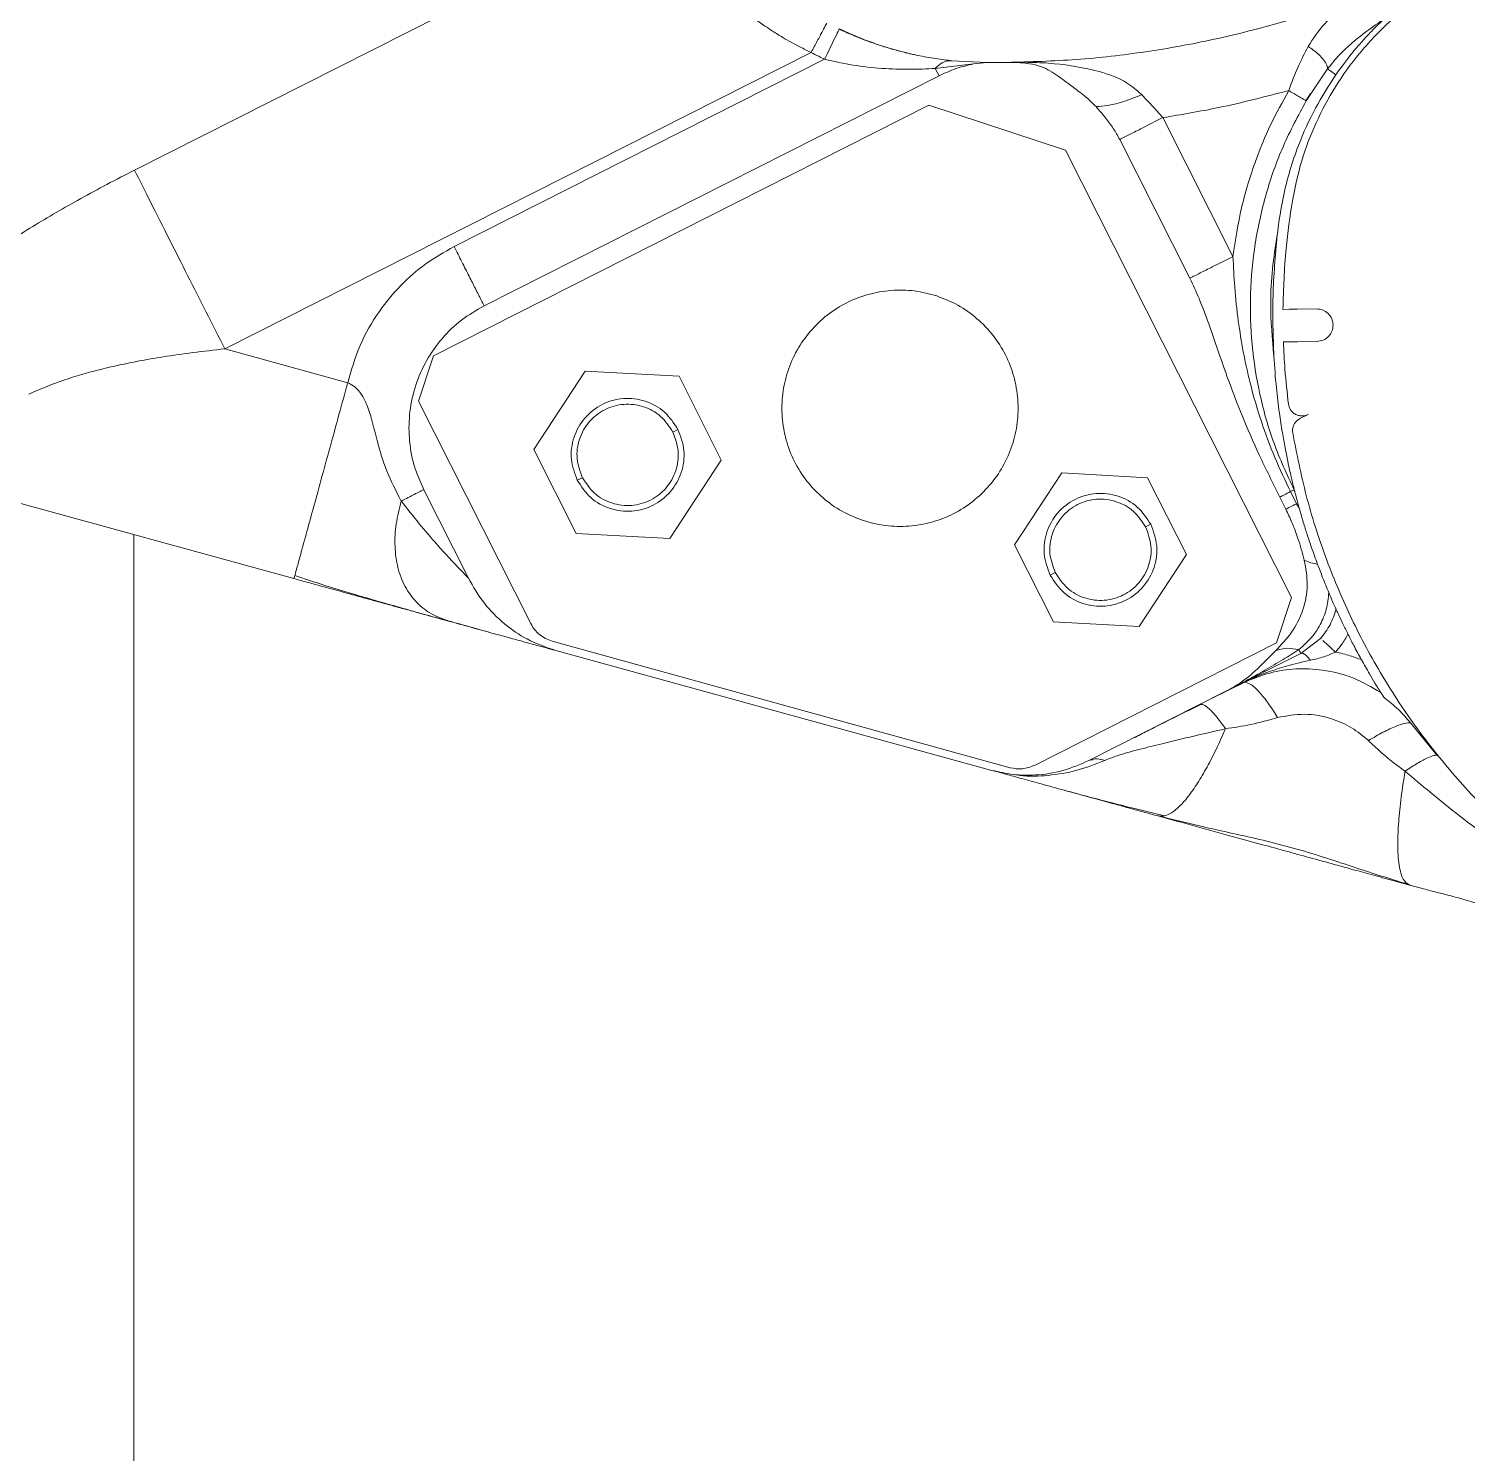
# Model space of a CAD drawing. Header units: millimetres. Extents: x 169 to 14583, y -399 to 10804.
# Drawn here: x 12378.7 to 12591.2, y 2698.1 to 2908.4 of the extents above; entities that cross this region are included whole.
import ezdxf

# ---------------------------------------------------------------- set-up
doc = ezdxf.new("R2010")
doc.units = ezdxf.units.MM
doc.header["$LTSCALE"] = 35

msp = doc.modelspace()

# ---------------------------------------------------------------- linework, layer by layer
at = {"color": 7, "linetype": 'Continuous', "lineweight": 18}
for p, q in [((12472.038, 2926.804), (12394.35, 2887.541)), ((12494.282, 2904.926), (12407.682, 2861.16)), ((12496.272, 2903.914), (12441.558, 2876.263)), ((12518.274, 2903.244), (12512.616, 2902.556)), ((12512.616, 2902.556), (12513.164, 2901.473)), ((12520.206, 2903.434), (12515.066, 2903.699)), ((12520.206, 2903.434), (12518.274, 2903.244)), ((12520.419, 2903.435), (12520.206, 2903.434)), ((12524.705, 2903.453), (12520.419, 2903.435)), ((12570.544, 2902.51), (12567.996, 2898.683)), ((12513.164, 2901.473), (12445.978, 2867.518)), ((12567.3, 2897.829), (12567.392, 2897.775)), ((12567.319, 2897.775), (12568.048, 2898.866)), ((12567.996, 2898.683), (12567.392, 2897.775)), ((12511.682, 2897.136), (12438.497, 2860.15)), ((12531.835, 2890.515), (12511.682, 2897.136)), ((12546.225, 2895.297), (12556.578, 2874.812)), ((12539.851, 2892.076), (12550.204, 2871.59)), ((12565.213, 2824.47), (12531.835, 2890.515)), ((12568.923, 2867.058), (12566.042, 2867.018)), ((12566.11, 2862.218), (12568.991, 2862.259)), ((12425.844, 2856.173), (12407.682, 2861.16)), ((12438.497, 2860.15), (12436.29, 2853.432)), ((12460.932, 2857.882), (12453.347, 2846.286)), ((12474.767, 2857.111), (12460.932, 2857.882)), ((12481.017, 2844.744), (12474.767, 2857.111)), ((12436.29, 2853.432), (12452.883, 2820.599)), ((12566.472, 2850.877), (12567.659, 2851.476)), ((12474.614, 2849.271), (12473.853, 2848.887)), ((12453.347, 2846.286), (12459.597, 2833.919)), ((12473.432, 2833.148), (12481.017, 2844.744)), ((12531.279, 2842.84), (12524.326, 2832.211)), ((12543.961, 2842.134), (12531.279, 2842.84)), ((12443.654, 2827.328), (12437.06, 2840.376)), ((12460.511, 2842.143), (12459.75, 2841.759)), ((12549.69, 2830.798), (12543.961, 2842.134)), ((12565.592, 2840.348), (12565.693, 2840.148)), ((12417.901, 2827.243), (12374.527, 2839.153)), ((12563.485, 2839.283), (12564.388, 2837.498)), ((12565.077, 2840.088), (12565.979, 2838.303)), ((12459.597, 2833.919), (12473.432, 2833.148)), ((12544.441, 2835.26), (12543.68, 2834.876)), ((12394.243, 2401.159), (12394.243, 2833.739)), ((12524.326, 2832.211), (12530.055, 2820.874)), ((12542.737, 2820.168), (12549.69, 2830.798)), ((12530.337, 2828.133), (12529.576, 2827.748)), ((12563.006, 2817.752), (12565.213, 2824.47)), ((12530.055, 2820.874), (12542.737, 2820.168)), ((12456.013, 2818.035), (12523.658, 2799.323)), ((12527.246, 2799.68), (12563.006, 2817.752)), ((12566.59, 2816.202), (12569.5, 2818.423)), ((12569.5, 2818.423), (12569.578, 2818.353)), ((12520.966, 2798.944), (12456.59, 2816.62)), ((12555.434, 2810.564), (12566.59, 2816.202)), ((12562.908, 2816.615), (12560.507, 2814.224)), ((12555.434, 2810.564), (12535.283, 2800.38)), ((12558.309, 2811.98), (12553.492, 2809.583)), ((12553.492, 2809.583), (12555.712, 2810.689)), ((12578.836, 2809.724), (12578.39, 2810.432)), ((12586.739, 2801.158), (12582.803, 2805.957)), ((12535.56, 2800.435), (12535.903, 2800.504)), ((12545.472, 2792.215), (12545.612, 2792.213)), ((12582.679, 2781.999), (12584.373, 2781.533))]:
    msp.add_line(p, q, dxfattribs=at)
at = {"color": 7, "linetype": 'Continuous', "lineweight": 18, "flags": 128}
for points in [[(12566.042, 2867.018), (12564.871, 2867.001), (12563.951, 2866.988)], [(12564.019, 2862.189), (12565.19, 2862.205), (12566.11, 2862.218)], [(12565.979, 2838.303), (12566.234, 2837.793), (12566.434, 2837.393)]]:
    msp.add_lwpolyline(points, dxfattribs=at)
at = {"color": 7, "linetype": 'Continuous', "lineweight": 18}
for points, knots in [([(12479.538, 2915.625), (12479.816, 2915.328), (12480.372, 2914.732), (12481.254, 2913.852), (12482.17, 2912.986), (12483.123, 2912.136), (12484.11, 2911.305), (12485.131, 2910.494), (12485.986, 2909.857), (12486.759, 2909.3), (12487.552, 2908.745), (12488.689, 2907.99), (12490.398, 2906.935), (12492.298, 2905.877), (12493.726, 2905.193), (12494.282, 2904.926)], [0, 0, 0, 0, 0.0704336, 0.1410008, 0.2117062, 0.2825532, 0.353545, 0.4246839, 0.4959715, 0.5270544, 0.5791872, 0.6524726, 0.7470541, 0.9014483, 1, 1, 1, 1]), ([(12565.348, 2883.026), (12565.754, 2885), (12566.565, 2888.948), (12568.752, 2894.604), (12571.607, 2899.938), (12575.204, 2904.93), (12579.508, 2909.453), (12584.442, 2913.458), (12588.132, 2915.511), (12589.977, 2916.537)], [0, 0, 0, 0, 0.1400043, 0.2800086, 0.420013, 0.5600173, 0.7066782, 0.8533391, 1, 1, 1, 1]), ([(12582.982, 2916.315), (12581.221, 2915.539), (12577.875, 2914.064), (12573.374, 2911.874), (12569.959, 2909.335), (12568.426, 2906.958), (12567.673, 2905.79)], [0, 0, 0, 0, 0.2818257, 0.5353619, 0.7717349, 1, 1, 1, 1]), ([(12496.578, 2909.221), (12496.551, 2909.172), (12496.485, 2909.047), (12495.983, 2908.109), (12495.21, 2906.662), (12494.592, 2905.505), (12494.282, 2904.926)], [0, 0, 0, 0, 0.1799599, 0.4533066, 0.7266533, 1, 1, 1, 1]), ([(12498.448, 2908.416), (12498.409, 2908.337), (12498.33, 2908.172), (12497.741, 2906.954), (12497.009, 2905.439), (12496.511, 2904.409), (12496.272, 2903.914)], [0, 0, 0, 0, 0.2702613, 0.5624293, 0.7897364, 1, 1, 1, 1]), ([(12509.477, 2904.6), (12509.064, 2904.693), (12508.091, 2904.913), (12506.333, 2905.381), (12504.089, 2906.069), (12501.366, 2907.038), (12499.445, 2907.888), (12498.413, 2908.345)], [0, 0, 0, 0, 0.1179476, 0.2777915, 0.4788215, 0.720002, 1, 1, 1, 1]), ([(12515.066, 2903.699), (12514.693, 2903.74), (12513.93, 2903.824), (12512.687, 2903.997), (12511.359, 2904.216), (12510.004, 2904.479), (12508.509, 2904.813), (12506.593, 2905.304), (12504.33, 2905.996), (12501.999, 2906.849), (12500.076, 2907.649), (12498.946, 2908.181), (12498.448, 2908.416)], [0, 0, 0, 0, 0.08060905, 0.1650552, 0.24828856, 0.3357886, 0.41623983, 0.51841581, 0.67366675, 0.80554899, 0.91431607, 1, 1, 1, 1]), ([(12578.935, 2909.906), (12577.189, 2908.679), (12575.37, 2907.401), (12573.185, 2905.452), (12572.021, 2904.321), (12571.045, 2903.125), (12570.544, 2902.51)], [0, 0, 0, 0, 0.5634921, 0.5867454, 0.7875853, 1, 1, 1, 1]), ([(12571.765, 2901.628), (12572.86, 2903.123), (12573.957, 2904.62), (12575.183, 2906.033), (12575.227, 2906.084), (12575.384, 2906.264), (12575.974, 2906.932), (12577.157, 2908.207), (12578.288, 2909.288), (12578.935, 2909.906)], [0, 0, 0, 0, 0.5061873, 0.5068743, 0.5116877, 0.5245267, 0.5722086, 0.7553673, 1, 1, 1, 1]), ([(12494.282, 2904.926), (12494.651, 2904.732), (12495.309, 2904.385), (12495.978, 2904.058), (12496.272, 2903.914)], [0, 0, 0, 0, 0.559998, 1, 1, 1, 1]), ([(12567.673, 2905.79), (12567.163, 2904.806), (12566.111, 2902.778), (12565.249, 2900.478), (12564.805, 2899.293)], [0, 0, 0, 0, 0.4847223, 1, 1, 1, 1]), ([(12567.673, 2905.79), (12567.93, 2905.628), (12568.469, 2905.289), (12569.286, 2904.591), (12570.015, 2903.797), (12570.507, 2903.025), (12570.532, 2902.675), (12570.544, 2902.51)], [0, 0, 0, 0, 0.1749916, 0.3679384, 0.5684869, 0.7965361, 1, 1, 1, 1]), ([(12496.272, 2903.914), (12497.676, 2903.6), (12500.505, 2902.967), (12504.733, 2902.526), (12508.86, 2902.378), (12511.371, 2902.497), (12512.616, 2902.556)], [0, 0, 0, 0, 0.2482376, 0.500163, 0.752302, 1, 1, 1, 1]), ([(12515.066, 2903.699), (12514.576, 2903.668), (12513.701, 2903.612), (12512.948, 2902.879), (12512.616, 2902.556)], [0, 0, 0, 0, 0.56, 1, 1, 1, 1]), ([(12522.579, 2903.444), (12523.004, 2903.446), (12523.763, 2903.451), (12524.522, 2903.459), (12524.856, 2903.463)], [0, 0, 0, 0, 0.5599932, 1, 1, 1, 1]), ([(12524.856, 2903.463), (12524.828, 2903.46), (12524.777, 2903.455), (12524.727, 2903.454), (12524.705, 2903.453)], [0, 0, 0, 0, 0.56193526, 1, 1, 1, 1]), ([(12524.705, 2903.453), (12525.932, 2903.342), (12528.125, 2903.144), (12529.967, 2901.954), (12530.778, 2901.43)], [0, 0, 0, 0, 0.5594759, 1, 1, 1, 1]), ([(12524.856, 2903.463), (12525.488, 2903.464), (12527.313, 2903.467), (12531.259, 2903.244), (12536.043, 2902.451), (12540.499, 2900.914), (12542.384, 2899.317), (12543.114, 2898.698)], [0, 0, 0, 0, 0.0954325, 0.2755301, 0.6288762, 0.8560183, 1, 1, 1, 1]), ([(12570.544, 2902.51), (12570.673, 2902.417), (12570.903, 2902.25), (12571.501, 2901.818), (12571.765, 2901.628)], [0, 0, 0, 0, 0.56, 1, 1, 1, 1]), ([(12530.778, 2901.43), (12531.611, 2900.811), (12533.056, 2899.738), (12534.976, 2898.301), (12535.933, 2897.34), (12536.352, 2896.92)], [0, 0, 0, 0, 0.4340739, 0.7524601, 1, 1, 1, 1]), ([(12563.345, 2879.752), (12563.547, 2881.06), (12563.951, 2883.667), (12564.942, 2887.487), (12566.436, 2891.869), (12568.588, 2896.676), (12570.72, 2899.999), (12571.765, 2901.628)], [0, 0, 0, 0, 0.1678052, 0.3344254, 0.4997302, 0.7548771, 1, 1, 1, 1]), ([(12536.352, 2896.92), (12536.907, 2896.954), (12538.008, 2897.023), (12540.312, 2897.562), (12542.068, 2898.274), (12543.114, 2898.698)], [0, 0, 0, 0, 0.2913545, 0.5778296, 1, 1, 1, 1]), ([(12543.114, 2898.698), (12543.254, 2898.547), (12543.76, 2898.002), (12544.519, 2897.18), (12545.422, 2896.194), (12545.944, 2895.611), (12546.225, 2895.297)], [0, 0, 0, 0, 0.1381697, 0.5000257, 0.7305225, 1, 1, 1, 1]), ([(12564.805, 2899.293), (12561.368, 2898.399), (12555.231, 2896.801), (12548.977, 2895.757), (12546.225, 2895.297)], [0, 0, 0, 0, 0.5599477, 1, 1, 1, 1]), ([(12556.578, 2874.812), (12556.943, 2877.216), (12557.673, 2882.018), (12559.672, 2888.494), (12562.035, 2894.277), (12563.88, 2897.62), (12564.805, 2899.293)], [0, 0, 0, 0, 0.2802471, 0.5597964, 0.7796018, 1, 1, 1, 1]), ([(12564.805, 2899.293), (12564.807, 2899.291), (12564.816, 2899.286), (12564.842, 2899.271), (12564.933, 2899.217), (12565.275, 2899.016), (12565.779, 2898.72), (12566.372, 2898.372), (12566.868, 2898.082), (12567.228, 2897.871), (12567.282, 2897.839), (12567.3, 2897.829)], [0, 0, 0, 0, 0.0024099, 0.0069795, 0.0225977, 0.0797374, 0.2969091, 0.457409, 0.6522086, 0.8811992, 1, 1, 1, 1]), ([(12536.352, 2896.92), (12536.828, 2896.371), (12537.729, 2895.333), (12538.93, 2893.732), (12539.548, 2892.62), (12539.851, 2892.076)], [0, 0, 0, 0, 0.3638187, 0.6884971, 1, 1, 1, 1]), ([(12539.851, 2892.076), (12540.342, 2892.324), (12541.333, 2892.825), (12543.48, 2893.91), (12545.188, 2894.774), (12546.225, 2895.297)], [0, 0, 0, 0, 0.2784362, 0.5620524, 1, 1, 1, 1]), ([(12394.35, 2887.541), (12392.987, 2886.844), (12390.322, 2885.479), (12386.466, 2883.386), (12382.815, 2881.317), (12379.348, 2879.257), (12376.041, 2877.196), (12371.426, 2874.168), (12365.719, 2870.13), (12361.45, 2866.545), (12359.384, 2864.81)], [0, 0, 0, 0, 0.108471, 0.2121981, 0.3111103, 0.4063036, 0.498829, 0.5886098, 0.8008766, 1, 1, 1, 1]), ([(12407.682, 2861.16), (12406.763, 2862.979), (12404.905, 2866.656), (12402.164, 2872.078), (12399.389, 2877.569), (12396.688, 2882.915), (12395.123, 2886.01), (12394.35, 2887.541)], [0, 0, 0, 0, 0.1839429, 0.3716657, 0.5609607, 0.7828342, 1, 1, 1, 1]), ([(12563.951, 2866.988), (12564.044, 2869.997), (12564.21, 2875.37), (12565.001, 2880.687), (12565.348, 2883.026)], [0, 0, 0, 0, 0.5599701, 1, 1, 1, 1]), ([(12563.121, 2877.933), (12563.161, 2878.273), (12563.232, 2878.88), (12563.31, 2879.486), (12563.345, 2879.752)], [0, 0, 0, 0, 0.56042586, 1, 1, 1, 1]), ([(12563.121, 2877.933), (12562.856, 2876.276), (12562.325, 2872.966), (12561.998, 2866.974), (12562.383, 2862.678), (12562.619, 2860.053)], [0, 0, 0, 0, 0.2802196, 0.5600299, 1, 1, 1, 1]), ([(12441.558, 2876.263), (12440.131, 2875.453), (12437.277, 2873.834), (12433.564, 2870.565), (12430.231, 2866.554), (12427.456, 2861.748), (12426.382, 2858.031), (12425.844, 2856.173)], [0, 0, 0, 0, 0.1866997, 0.37340821, 0.56010528, 0.7800553, 1, 1, 1, 1]), ([(12441.558, 2876.263), (12441.943, 2875.502), (12442.711, 2873.982), (12443.791, 2871.846), (12444.773, 2869.901), (12445.59, 2868.286), (12445.848, 2867.774), (12445.978, 2867.518)], [0, 0, 0, 0, 0.1867538, 0.3735075, 0.5602613, 0.7801306, 1, 1, 1, 1]), ([(12550.204, 2871.59), (12550.699, 2871.84), (12551.688, 2872.34), (12553.835, 2873.425), (12555.538, 2874.286), (12556.578, 2874.812)], [0, 0, 0, 0, 0.2803746, 0.5607492, 1, 1, 1, 1]), ([(12556.578, 2874.812), (12556.649, 2873.297), (12556.798, 2870.112), (12557.307, 2865.41), (12558.067, 2860.702), (12559.155, 2855.733), (12560.678, 2850.507), (12562.663, 2845.127), (12564.28, 2841.751), (12565.077, 2840.088)], [0, 0, 0, 0, 0.1261228, 0.2652142, 0.3935486, 0.5232116, 0.6887251, 0.84659, 1, 1, 1, 1]), ([(12550.204, 2871.59), (12550.671, 2870.601), (12551.706, 2868.405), (12553.109, 2864.587), (12554.537, 2860.404), (12556.132, 2855.871), (12558.034, 2850.95), (12560.492, 2845.32), (12562.457, 2841.358), (12563.485, 2839.283)], [0, 0, 0, 0, 0.0937965, 0.2082776, 0.3486573, 0.4731477, 0.6205598, 0.8012966, 1, 1, 1, 1]), ([(12512.849, 2868.974), (12511.749, 2869.268), (12509.539, 2869.858), (12506.081, 2869.883), (12502.686, 2869.315), (12499.481, 2868.069), (12496.58, 2866.228), (12494.099, 2863.834), (12492.105, 2861.023), (12490.718, 2857.878), (12489.969, 2854.524), (12489.908, 2851.078), (12490.485, 2847.679), (12491.729, 2844.476), (12493.57, 2841.572), (12495.966, 2839.101), (12498.765, 2837.07), (12500.895, 2836.234), (12501.955, 2835.818)], [0, 0, 0, 0, 0.0621858, 0.124998, 0.1877977, 0.2499987, 0.3121806, 0.3749979, 0.4377964, 0.4999981, 0.5621801, 0.6249973, 0.6877958, 0.7499975, 0.8121809, 0.8749828, 0.9377862, 1, 1, 1, 1]), ([(12501.955, 2835.818), (12503.055, 2835.524), (12505.265, 2834.935), (12508.723, 2834.91), (12512.118, 2835.477), (12515.323, 2836.723), (12518.225, 2838.565), (12520.705, 2840.958), (12522.699, 2843.769), (12524.086, 2846.914), (12524.835, 2850.268), (12524.896, 2853.715), (12524.319, 2857.113), (12523.076, 2860.316), (12521.234, 2863.221), (12518.838, 2865.691), (12516.039, 2867.722), (12513.909, 2868.558), (12512.849, 2868.974)], [0, 0, 0, 0, 0.0621858, 0.124998, 0.1877977, 0.2499987, 0.3121806, 0.3749979, 0.4377964, 0.4999981, 0.5621801, 0.6249973, 0.6877958, 0.7499975, 0.8121809, 0.8749828, 0.9377862, 1, 1, 1, 1]), ([(12568.923, 2867.058), (12569.238, 2867.027), (12569.867, 2866.963), (12570.674, 2866.42), (12571.218, 2865.634), (12571.42, 2864.694), (12571.245, 2863.748), (12570.723, 2862.947), (12569.932, 2862.381), (12569.305, 2862.3), (12568.991, 2862.259)], [0, 0, 0, 0, 0.1250177, 0.2499954, 0.3749842, 0.499991, 0.6249798, 0.7499866, 0.8749064, 1, 1, 1, 1]), ([(12564.773, 2853.009), (12564.577, 2854.718), (12564.228, 2857.77), (12564.083, 2860.838), (12564.019, 2862.189)], [0, 0, 0, 0, 0.5599902, 1, 1, 1, 1]), ([(12407.682, 2861.16), (12406.108, 2860.987), (12403.073, 2860.655), (12398.792, 2860.038), (12395.002, 2859.382), (12391.659, 2858.694), (12387.76, 2857.75), (12383.371, 2856.469), (12380.221, 2855.122), (12378.738, 2854.488)], [0, 0, 0, 0, 0.1575722, 0.3036544, 0.4303816, 0.5408921, 0.6443378, 0.832605, 1, 1, 1, 1]), ([(12565.637, 2840.37), (12565.596, 2840.534), (12565.515, 2840.858), (12565.353, 2841.52), (12565.16, 2842.334), (12564.922, 2843.38), (12564.615, 2844.804), (12564.253, 2846.631), (12563.83, 2849.002), (12563.381, 2851.96), (12562.922, 2855.71), (12562.727, 2858.507), (12562.619, 2860.053)], [0, 0, 0, 0, 0.0334675, 0.0662692, 0.1103788, 0.1654693, 0.2299122, 0.3296241, 0.4428232, 0.5865292, 0.7715563, 1, 1, 1, 1]), ([(12425.844, 2856.173), (12425.412, 2854.597), (12424.523, 2851.359), (12423.195, 2846.525), (12421.898, 2841.8), (12420.699, 2837.434), (12419.672, 2833.694), (12418.863, 2830.746), (12418.3, 2828.695), (12417.961, 2827.463), (12417.921, 2827.315), (12417.901, 2827.243)], [0, 0, 0, 0, 0.1040406, 0.2138203, 0.3280819, 0.4451837, 0.5632155, 0.6781133, 0.7901776, 0.8978667, 1, 1, 1, 1]), ([(12433.746, 2838.701), (12432.967, 2840.201), (12431.514, 2842.996), (12430.304, 2847.095), (12429.5, 2850.352), (12428.78, 2852.754), (12427.949, 2854.417), (12426.984, 2855.565), (12426.204, 2855.981), (12425.844, 2856.173)], [0, 0, 0, 0, 0.2575664, 0.4799892, 0.6511805, 0.7736673, 0.8663393, 0.9382327, 1, 1, 1, 1]), ([(12474.614, 2849.271), (12474.011, 2850.187), (12472.804, 2852.02), (12469.835, 2853.625), (12466.543, 2854.037), (12463.328, 2853.141), (12460.7, 2851.084), (12459.078, 2848.189), (12458.61, 2844.846), (12459.37, 2842.788), (12459.75, 2841.759)], [0, 0, 0, 0, 0.125, 0.25, 0.375, 0.5, 0.625, 0.75, 0.875, 1, 1, 1, 1]), ([(12473.853, 2848.887), (12473.311, 2849.709), (12472.228, 2851.354), (12469.563, 2852.796), (12466.609, 2853.163), (12463.722, 2852.361), (12461.365, 2850.512), (12459.907, 2847.916), (12459.489, 2844.915), (12460.17, 2843.067), (12460.511, 2842.143)], [0, 0, 0, 0, 0.125074, 0.2500084, 0.3750084, 0.5000046, 0.6250046, 0.7500008, 0.8749775, 1, 1, 1, 1]), ([(12565.107, 2852.13), (12565.017, 2852.284), (12564.854, 2852.558), (12564.798, 2852.871), (12564.773, 2853.009)], [0, 0, 0, 0, 0.5597218, 1, 1, 1, 1]), ([(12565.813, 2851.498), (12565.661, 2851.593), (12565.389, 2851.764), (12565.193, 2852.018), (12565.107, 2852.13)], [0, 0, 0, 0, 0.55971765, 1, 1, 1, 1]), ([(12565.403, 2848.758), (12565.387, 2848.996), (12565.356, 2849.472), (12565.612, 2850.099), (12565.993, 2850.584), (12566.313, 2850.779), (12566.472, 2850.877)], [0, 0, 0, 0, 0.2797509, 0.5595018, 0.7797509, 1, 1, 1, 1]), ([(12566.731, 2851.261), (12566.552, 2851.276), (12566.232, 2851.302), (12565.941, 2851.438), (12565.813, 2851.498)], [0, 0, 0, 0, 0.5597179, 1, 1, 1, 1]), ([(12567.659, 2851.476), (12567.492, 2851.406), (12567.195, 2851.28), (12566.873, 2851.267), (12566.731, 2851.261)], [0, 0, 0, 0, 0.559715, 1, 1, 1, 1]), ([(12459.75, 2841.759), (12460.353, 2840.842), (12461.56, 2839.01), (12464.529, 2837.404), (12467.821, 2836.993), (12471.036, 2837.889), (12473.664, 2839.946), (12475.286, 2842.841), (12475.754, 2846.183), (12474.994, 2848.242), (12474.614, 2849.271)], [0, 0, 0, 0, 0.125, 0.25, 0.375, 0.5, 0.625, 0.75, 0.875, 1, 1, 1, 1]), ([(12460.511, 2842.143), (12461.053, 2841.32), (12462.136, 2839.676), (12464.801, 2838.234), (12467.755, 2837.867), (12470.642, 2838.669), (12472.999, 2840.517), (12474.457, 2843.114), (12474.875, 2846.115), (12474.194, 2847.962), (12473.853, 2848.887)], [0, 0, 0, 0, 0.125074, 0.2500084, 0.3750084, 0.5000046, 0.6250046, 0.7500008, 0.8749775, 1, 1, 1, 1]), ([(12565.403, 2848.758), (12566.012, 2845.662), (12567.229, 2839.476), (12570.117, 2830.462), (12573.755, 2821.733), (12578.193, 2813.371), (12583.368, 2805.445), (12589.253, 2798.042), (12595.749, 2791.157), (12600.576, 2787.103), (12602.993, 2785.073)], [0, 0, 0, 0, 0.125127, 0.2499995, 0.3748722, 0.4999998, 0.6251251, 0.7499938, 0.8748655, 1, 1, 1, 1]), ([(12437.06, 2840.376), (12436.906, 2840.298), (12436.597, 2840.142), (12435.567, 2839.621), (12434.436, 2839.05), (12433.746, 2838.701)], [0, 0, 0, 0, 0.28030284, 0.56060567, 1, 1, 1, 1]), ([(12565.637, 2840.37), (12565.622, 2840.363), (12565.597, 2840.35), (12565.594, 2840.349), (12565.592, 2840.348)], [0, 0, 0, 0, 0.5599587, 1, 1, 1, 1]), ([(12565.693, 2840.148), (12565.69, 2840.16), (12565.684, 2840.185), (12565.653, 2840.306), (12565.637, 2840.37)], [0, 0, 0, 0, 0.4636718, 1, 1, 1, 1]), ([(12433.746, 2838.701), (12433.462, 2837.569), (12432.882, 2835.262), (12432.729, 2831.934), (12433.153, 2828.802), (12434.232, 2825.986), (12435.944, 2823.66), (12438.176, 2821.887), (12440.016, 2821.24), (12440.918, 2820.923)], [0, 0, 0, 0, 0.13441674, 0.27418365, 0.41743416, 0.56199469, 0.7123251, 0.85905171, 1, 1, 1, 1]), ([(12443.654, 2827.328), (12443.296, 2827.693), (12442.511, 2828.493), (12440.829, 2830.272), (12438.763, 2832.559), (12436.331, 2835.394), (12434.628, 2837.573), (12433.746, 2838.701)], [0, 0, 0, 0, 0.1388923, 0.3047196, 0.4932084, 0.7375648, 1, 1, 1, 1]), ([(12544.441, 2835.26), (12543.837, 2836.177), (12542.631, 2838.009), (12539.662, 2839.615), (12536.369, 2840.026), (12533.154, 2839.13), (12530.526, 2837.073), (12528.905, 2834.178), (12528.436, 2830.836), (12529.196, 2828.777), (12529.576, 2827.748)], [0, 0, 0, 0, 0.125, 0.25, 0.375, 0.5, 0.625, 0.75, 0.875, 1, 1, 1, 1]), ([(12543.68, 2834.876), (12543.138, 2835.699), (12542.054, 2837.343), (12539.389, 2838.785), (12536.435, 2839.152), (12533.548, 2838.35), (12531.191, 2836.502), (12529.734, 2833.905), (12529.315, 2830.904), (12529.996, 2829.057), (12530.337, 2828.133)], [0, 0, 0, 0, 0.125074, 0.2500084, 0.3750084, 0.5000046, 0.6250046, 0.7500008, 0.8749775, 1, 1, 1, 1]), ([(12563.485, 2839.283), (12563.667, 2839.375), (12563.989, 2839.538), (12564.747, 2839.921), (12565.077, 2840.088)], [0, 0, 0, 0, 0.5647657, 1, 1, 1, 1]), ([(12564.388, 2837.498), (12564.567, 2837.589), (12564.888, 2837.751), (12565.646, 2838.134), (12565.979, 2838.303)], [0, 0, 0, 0, 0.5597353, 1, 1, 1, 1]), ([(12566.434, 2837.393), (12566.221, 2838.166), (12565.954, 2839.131), (12565.742, 2839.955), (12565.699, 2840.125), (12565.695, 2840.141), (12565.693, 2840.148)], [0, 0, 0, 0, 0.69508113, 0.86818573, 0.9371151, 1, 1, 1, 1]), ([(12564.388, 2837.498), (12564.697, 2836.851), (12565.369, 2835.441), (12566.301, 2832.932), (12566.818, 2831.047), (12567.112, 2829.977)], [0, 0, 0, 0, 0.2685014, 0.5845124, 1, 1, 1, 1]), ([(12566.434, 2837.393), (12566.609, 2836.789), (12566.955, 2835.593), (12567.537, 2833.743), (12568.227, 2831.663), (12568.768, 2830.18), (12569.07, 2829.354)], [0, 0, 0, 0, 0.2269002, 0.4486, 0.692737, 1, 1, 1, 1]), ([(12529.576, 2827.748), (12530.179, 2826.832), (12531.386, 2824.999), (12534.355, 2823.394), (12537.647, 2822.982), (12540.862, 2823.878), (12543.491, 2825.935), (12545.112, 2828.83), (12545.58, 2832.173), (12544.82, 2834.231), (12544.441, 2835.26)], [0, 0, 0, 0, 0.125, 0.25, 0.375, 0.5, 0.625, 0.75, 0.875, 1, 1, 1, 1]), ([(12530.337, 2828.133), (12530.879, 2827.31), (12531.962, 2825.665), (12534.627, 2824.223), (12537.582, 2823.856), (12540.468, 2824.658), (12542.826, 2826.507), (12544.283, 2829.103), (12544.701, 2832.104), (12544.02, 2833.952), (12543.68, 2834.876)], [0, 0, 0, 0, 0.125074, 0.2500084, 0.3750084, 0.5000046, 0.6250046, 0.7500008, 0.8749775, 1, 1, 1, 1]), ([(12567.112, 2829.977), (12567.332, 2828.731), (12567.765, 2826.28), (12567.051, 2822.559), (12565.391, 2819.259), (12563.722, 2817.482), (12562.908, 2816.615)], [0, 0, 0, 0, 0.25644255, 0.5044216, 0.75809071, 1, 1, 1, 1]), ([(12567.112, 2829.977), (12567.411, 2829.838), (12567.943, 2829.591), (12568.727, 2829.426), (12569.07, 2829.354)], [0, 0, 0, 0, 0.5623596, 1, 1, 1, 1]), ([(12418.029, 2827.709), (12418.801, 2827.445), (12420.292, 2826.936), (12423.17, 2826.025), (12426.259, 2825.084), (12429.341, 2824.18), (12431.787, 2823.488), (12434.038, 2822.846), (12436.451, 2822.156), (12438.711, 2821.53), (12440.178, 2821.127), (12440.928, 2820.921)], [0, 0, 0, 0, 0.09937273, 0.19173947, 0.35145936, 0.47283695, 0.56925047, 0.66982133, 0.77269644, 0.88376896, 1, 1, 1, 1]), ([(12569.07, 2829.354), (12569.317, 2828.702), (12569.856, 2827.278), (12570.424, 2825.913), (12570.732, 2825.173)], [0, 0, 0, 0, 0.4577203, 1, 1, 1, 1]), ([(12417.901, 2827.243), (12418.344, 2827.122), (12419.462, 2826.815), (12421.246, 2826.325), (12423.077, 2825.822), (12425.059, 2825.278), (12427.153, 2824.703), (12429.482, 2824.064), (12431.726, 2823.447), (12433.877, 2822.857), (12435.923, 2822.295), (12437.774, 2821.787), (12439.409, 2821.338), (12440.43, 2821.057), (12440.918, 2820.923)], [0, 0, 0, 0, 0.0505143, 0.1272438, 0.2039898, 0.2620173, 0.3592364, 0.4539221, 0.5486123, 0.6460977, 0.7413411, 0.8369412, 0.9220025, 1, 1, 1, 1]), ([(12456.59, 2816.62), (12455.137, 2817.124), (12452.437, 2818.06), (12448.881, 2820.523), (12445.85, 2823.523), (12444.389, 2826.054), (12443.654, 2827.328)], [0, 0, 0, 0, 0.2659298, 0.4942547, 0.7454403, 1, 1, 1, 1]), ([(12570.732, 2825.173), (12570.646, 2824.347), (12570.474, 2822.705), (12569.495, 2820.354), (12568.093, 2818.31), (12566.874, 2817.255), (12566.306, 2816.764)], [0, 0, 0, 0, 0.252155, 0.5007804, 0.7678962, 1, 1, 1, 1]), ([(12570.732, 2825.173), (12570.889, 2824.802), (12571.191, 2824.089), (12571.547, 2823.299), (12571.756, 2822.829), (12571.781, 2822.775), (12571.793, 2822.749)], [0, 0, 0, 0, 0.3214986, 0.6168694, 0.8124285, 1, 1, 1, 1]), ([(12439.829, 2821.279), (12440.964, 2820.954), (12443.061, 2820.352), (12445.385, 2819.703), (12446.536, 2819.385), (12446.836, 2819.302)], [0, 0, 0, 0, 0.4660192, 0.8610222, 1, 1, 1, 1]), ([(12573.563, 2819.034), (12573.307, 2819.555), (12572.889, 2820.401), (12572.447, 2821.324), (12572.183, 2821.899), (12572.003, 2822.284), (12571.878, 2822.562), (12571.806, 2822.72), (12571.797, 2822.74), (12571.793, 2822.749)], [0, 0, 0, 0, 0.31222464, 0.50773036, 0.61498226, 0.73727298, 0.8373239, 0.92125079, 1, 1, 1, 1]), ([(12440.918, 2820.923), (12442.165, 2820.581), (12444.497, 2819.941), (12447.543, 2819.104), (12449.939, 2818.446), (12451.807, 2817.933), (12453.192, 2817.553), (12454.23, 2817.268), (12455, 2817.057), (12455.706, 2816.863), (12456.296, 2816.701), (12456.493, 2816.647), (12456.59, 2816.62)], [0, 0, 0, 0, 0.1699565, 0.31814, 0.4377217, 0.5401514, 0.6350321, 0.7020196, 0.7670292, 0.8290408, 0.9163675, 1, 1, 1, 1]), ([(12452.883, 2820.599), (12453.059, 2820.297), (12453.409, 2819.697), (12454.156, 2818.963), (12455.023, 2818.374), (12455.682, 2818.148), (12456.013, 2818.035)], [0, 0, 0, 0, 0.2508748, 0.49943, 0.74825, 1, 1, 1, 1]), ([(12573.563, 2819.034), (12573.264, 2818.514), (12572.729, 2817.584), (12572.032, 2816.77), (12571.726, 2816.412)], [0, 0, 0, 0, 0.55977316, 1, 1, 1, 1]), ([(12575.546, 2815.269), (12575.165, 2815.966), (12574.486, 2817.212), (12573.845, 2818.477), (12573.563, 2819.034)], [0, 0, 0, 0, 0.55999393, 1, 1, 1, 1]), ([(12562.908, 2816.615), (12563.436, 2816.786), (12564.38, 2817.092), (12565.718, 2816.864), (12566.306, 2816.764)], [0, 0, 0, 0, 0.56, 1, 1, 1, 1]), ([(12569.837, 2818.118), (12569.933, 2818.032), (12570.174, 2817.814), (12570.858, 2817.195), (12571.436, 2816.673), (12571.726, 2816.412)], [0, 0, 0, 0, 0.2455947, 0.6227973, 1, 1, 1, 1]), ([(12566.306, 2816.764), (12565.537, 2816.276), (12563.881, 2815.225), (12561.385, 2813.759), (12558.539, 2812.165), (12556.571, 2811.151), (12555.434, 2810.564)], [0, 0, 0, 0, 0.2181141, 0.4692375, 0.6933127, 1, 1, 1, 1]), ([(12568.025, 2815.199), (12566.825, 2814.925), (12564.717, 2814.444), (12561.998, 2813.556), (12559.968, 2812.761), (12558.811, 2812.216), (12558.309, 2811.98)], [0, 0, 0, 0, 0.3588548, 0.6305449, 0.8397567, 1, 1, 1, 1]), ([(12566.59, 2816.202), (12566.69, 2816.221), (12566.888, 2816.257), (12567.383, 2815.965), (12567.786, 2815.484), (12568.025, 2815.199)], [0, 0, 0, 0, 0.2906393, 0.5799406, 1, 1, 1, 1]), ([(12571.726, 2816.412), (12571.162, 2816.157), (12569.963, 2815.615), (12568.696, 2815.343), (12568.025, 2815.199)], [0, 0, 0, 0, 0.4704333, 1, 1, 1, 1]), ([(12571.726, 2816.412), (12572.452, 2816.243), (12573.749, 2815.94), (12574.997, 2815.474), (12575.546, 2815.269)], [0, 0, 0, 0, 0.5599043, 1, 1, 1, 1]), ([(12578.39, 2810.432), (12578.361, 2810.478), (12578.301, 2810.576), (12578.065, 2810.961), (12577.79, 2811.409), (12577.299, 2812.2), (12576.618, 2813.367), (12575.94, 2814.569), (12575.546, 2815.269)], [0, 0, 0, 0, 0.0606315, 0.1291278, 0.3238237, 0.3573893, 0.6257209, 1, 1, 1, 1]), ([(12560.507, 2814.224), (12559.637, 2813.433), (12558.082, 2812.02), (12556.244, 2811.009), (12555.434, 2810.564)], [0, 0, 0, 0, 0.5598784, 1, 1, 1, 1]), ([(12558.317, 2811.964), (12559.53, 2812.462), (12561.957, 2813.46), (12565.882, 2814.026), (12570.053, 2813.852), (12574.382, 2812.785), (12577.054, 2811.216), (12578.39, 2810.432)], [0, 0, 0, 0, 0.186473, 0.3731514, 0.5599381, 0.7799908, 1, 1, 1, 1]), ([(12558.232, 2811.978), (12558.244, 2811.982), (12558.267, 2811.99), (12558.296, 2811.983), (12558.309, 2811.98)], [0, 0, 0, 0, 0.5557216, 1, 1, 1, 1]), ([(12558.309, 2811.98), (12558.311, 2811.976), (12558.314, 2811.97), (12558.316, 2811.966), (12558.317, 2811.964)], [0, 0, 0, 0, 0.5621252, 1, 1, 1, 1]), ([(12558.317, 2811.964), (12558.625, 2811.891), (12559.253, 2811.742), (12560.571, 2810.44), (12561.915, 2808.719), (12562.755, 2807.386), (12563.165, 2806.734)], [0, 0, 0, 0, 0.27479466, 0.56127565, 0.78520517, 1, 1, 1, 1]), ([(12552.008, 2808.744), (12550.71, 2808.112), (12548.424, 2806.999), (12545.481, 2805.531), (12543.485, 2804.525), (12542.44, 2803.997), (12542.048, 2803.799), (12541.993, 2803.771)], [0, 0, 0, 0, 0.3855897, 0.6792207, 0.88021, 0.9831857, 1, 1, 1, 1]), ([(12551.641, 2808.647), (12551.823, 2808.672), (12552.197, 2808.724), (12553.105, 2808.05), (12554.212, 2806.861), (12555.051, 2805.668), (12555.467, 2805.077)], [0, 0, 0, 0, 0.2403362, 0.4925974, 0.7487495, 1, 1, 1, 1]), ([(12582.803, 2805.957), (12582.23, 2806.626), (12581.036, 2808.017), (12579.588, 2809.141), (12578.836, 2809.724)], [0, 0, 0, 0, 0.4809294, 1, 1, 1, 1]), ([(12555.467, 2805.077), (12556.713, 2805.264), (12559.332, 2805.658), (12561.847, 2806.363), (12563.165, 2806.734)], [0, 0, 0, 0, 0.4754904, 1, 1, 1, 1]), ([(12563.165, 2806.734), (12564.475, 2806.978), (12567.128, 2807.472), (12570.916, 2806.756), (12574.158, 2805.364), (12575.783, 2804.003), (12576.587, 2803.329)], [0, 0, 0, 0, 0.27622199, 0.55958309, 0.78215976, 1, 1, 1, 1]), ([(12537.644, 2800.403), (12538.246, 2800.642), (12539.852, 2801.279), (12542.751, 2802.039), (12548.063, 2803.375), (12552.338, 2804.358), (12555.467, 2805.077)], [0, 0, 0, 0, 0.1085313, 0.2892586, 0.4797187, 1, 1, 1, 1]), ([(12545.472, 2792.215), (12545.776, 2792.179), (12546.392, 2792.107), (12547.478, 2792.605), (12548.679, 2793.57), (12549.98, 2795.046), (12551.345, 2796.988), (12552.737, 2799.352), (12554.121, 2802.037), (12555.022, 2804.072), (12555.467, 2805.077)], [0, 0, 0, 0, 0.1203107, 0.2440239, 0.3702089, 0.4978125, 0.625708, 0.7527528, 0.8778496, 1, 1, 1, 1]), ([(12576.587, 2803.329), (12577.318, 2803.762), (12578.811, 2804.645), (12580.614, 2805.467), (12581.986, 2805.922), (12582.533, 2805.946), (12582.803, 2805.957)], [0, 0, 0, 0, 0.2722081, 0.5561617, 0.7806432, 1, 1, 1, 1]), ([(12576.587, 2803.329), (12577.169, 2802.78), (12578.323, 2801.692), (12580.111, 2800.17), (12581.373, 2799.264), (12581.989, 2798.822)], [0, 0, 0, 0, 0.3425942, 0.678936, 1, 1, 1, 1]), ([(12535.283, 2800.38), (12534.02, 2799.833), (12531.494, 2798.738), (12527.675, 2798.181), (12524.13, 2798.231), (12522.021, 2798.706), (12520.966, 2798.944)], [0, 0, 0, 0, 0.2799165, 0.5598331, 0.7799165, 1, 1, 1, 1]), ([(12524.339, 2798.337), (12524.584, 2798.29), (12526.2, 2797.979), (12529.306, 2798.131), (12533.539, 2798.79), (12536.273, 2799.864), (12537.644, 2800.403)], [0, 0, 0, 0, 0.05627076, 0.3697959, 0.68412438, 1, 1, 1, 1]), ([(12535.283, 2800.38), (12535.682, 2800.516), (12536.385, 2800.755), (12537.264, 2800.509), (12537.644, 2800.403)], [0, 0, 0, 0, 0.5682558, 1, 1, 1, 1]), ([(12581.989, 2798.822), (12582.626, 2799.24), (12583.91, 2800.082), (12585.308, 2800.812), (12586.27, 2801.178), (12586.585, 2801.165), (12586.739, 2801.158)], [0, 0, 0, 0, 0.2809279, 0.566422, 0.787368, 1, 1, 1, 1]), ([(12520.966, 2798.944), (12521.552, 2798.783), (12522.791, 2798.443), (12525.115, 2797.804), (12527.943, 2797.028), (12531.168, 2796.143), (12534.812, 2795.142), (12537.682, 2794.354), (12539.711, 2793.797), (12540.68, 2793.531), (12541.646, 2793.265), (12542.608, 2793.001), (12543.566, 2792.738), (12544.519, 2792.476), (12545.155, 2792.302), (12545.472, 2792.215)], [0, 0, 0, 0, 0.10219762, 0.2162586, 0.33984821, 0.47916366, 0.61134396, 0.76142617, 0.79651086, 0.83125477, 0.86566112, 0.89973515, 0.93348118, 0.96690186, 1, 1, 1, 1]), ([(12523.658, 2799.323), (12524.272, 2799.215), (12525.502, 2798.999), (12526.665, 2799.453), (12527.246, 2799.68)], [0, 0, 0, 0, 0.4997393, 1, 1, 1, 1]), ([(12582.679, 2781.999), (12582.336, 2782.214), (12581.642, 2782.651), (12581.054, 2784.807), (12580.86, 2787.781), (12581.008, 2791.267), (12581.365, 2794.851), (12581.783, 2797.514), (12581.989, 2798.822)], [0, 0, 0, 0, 0.1847371, 0.3747212, 0.5660529, 0.7147743, 0.8599546, 1, 1, 1, 1]), ([(12581.989, 2798.822), (12583.229, 2797.778), (12585.882, 2795.544), (12590.15, 2792.104), (12593.769, 2789.351), (12596.536, 2787.344), (12598.307, 2786.092), (12600.182, 2784.805), (12602.164, 2783.488), (12604.256, 2782.147), (12606.459, 2780.786), (12609.2, 2779.161), (12612.63, 2777.24), (12616.912, 2775.024), (12621.582, 2772.827), (12626.314, 2770.828), (12630.841, 2769.124), (12635.355, 2767.592), (12638.414, 2766.715), (12640.042, 2766.248)], [0, 0, 0, 0, 0.0723535, 0.1549149, 0.2445661, 0.2752661, 0.3075451, 0.3413992, 0.3768248, 0.4138203, 0.452381, 0.4925089, 0.556218, 0.6280504, 0.7079727, 0.7869142, 0.85767, 0.9242252, 1, 1, 1, 1]), ([(12531.463, 2796.064), (12531.465, 2796.063), (12532.319, 2795.83), (12534.347, 2795.283), (12537.735, 2794.387), (12541.861, 2793.328), (12544.854, 2792.604), (12546.454, 2792.216)], [0, 0, 0, 0, 0.0006203, 0.1849784, 0.4144364, 0.6868135, 1, 1, 1, 1]), ([(12545.472, 2792.215), (12547.302, 2791.712), (12550.991, 2790.7), (12556.186, 2789.273), (12560.677, 2788.04), (12564.401, 2787.017), (12567.982, 2786.034), (12571.186, 2785.154), (12574.176, 2784.333), (12576.377, 2783.729), (12578.303, 2783.2), (12579.557, 2782.856), (12580.542, 2782.585), (12581.253, 2782.39), (12581.847, 2782.227), (12582.262, 2782.113), (12582.47, 2782.056), (12582.59, 2782.023), (12582.649, 2782.007), (12582.679, 2781.999)], [0, 0, 0, 0, 0.1497855, 0.3018648, 0.416991, 0.510342, 0.6006345, 0.7043043, 0.7674692, 0.8406562, 0.8813182, 0.9228202, 0.941971, 0.9612197, 0.9805644, 0.990271, 0.9951325, 0.9975653, 1, 1, 1, 1]), ([(12545.591, 2792.219), (12547.271, 2791.795), (12550.558, 2790.966), (12555.292, 2789.907), (12559.855, 2788.908), (12564.369, 2787.807), (12568.836, 2786.505), (12573.257, 2785.054), (12577.777, 2783.545), (12580.954, 2782.578), (12582.581, 2782.082)], [0, 0, 0, 0, 0.1338875, 0.2618972, 0.384194, 0.5022612, 0.6196631, 0.7404873, 0.8670883, 1, 1, 1, 1]), ([(12584.375, 2781.542), (12584.752, 2781.437), (12585.707, 2781.173), (12587.308, 2780.782), (12589.39, 2780.253), (12591.827, 2779.545), (12594.404, 2778.793), (12596.609, 2778.178), (12597.916, 2777.818), (12598.388, 2777.688)], [0, 0, 0, 0, 0.1018956, 0.2578732, 0.3915673, 0.5632402, 0.7329181, 0.9036647, 1, 1, 1, 1])]:
    msp.add_open_spline(points, degree=3, knots=knots, dxfattribs=at)
for points in [[(12582.413, 2916.176), (12579.254, 2914.857), (12572.935, 2912.221), (12563.143, 2909.102), (12553.177, 2906.608), (12543.06, 2904.829), (12532.846, 2903.691), (12526.001, 2903.526), (12522.579, 2903.444)], [(12513.164, 2901.473), (12513.986, 2901.854), (12515.63, 2902.616), (12517.392, 2903.035), (12518.274, 2903.244)], [(12567.392, 2897.775), (12566.206, 2895.576), (12563.835, 2891.179), (12561.355, 2884.086), (12559.715, 2876.768), (12559.017, 2869.296), (12559.246, 2861.794), (12560.424, 2854.388), (12562.455, 2847.154), (12564.547, 2842.616), (12565.592, 2840.348)], [(12562.619, 2860.053), (12562.512, 2863.038), (12562.297, 2869.009), (12562.847, 2874.958), (12563.121, 2877.933)], [(12445.978, 2867.518), (12444.832, 2866.855), (12442.539, 2865.528), (12439.677, 2862.735), (12437.382, 2859.483), (12435.775, 2855.834), (12434.904, 2851.943), (12434.824, 2847.963), (12435.472, 2844.018), (12436.531, 2841.59), (12437.06, 2840.376)], [(12565.077, 2840.088), (12565.226, 2840.163), (12565.523, 2840.313), (12565.569, 2840.336), (12565.592, 2840.348)], [(12571.793, 2822.749), (12571.545, 2821.957), (12571.05, 2820.372), (12570.016, 2819.073), (12569.5, 2818.423)], [(12566.306, 2816.764), (12566.388, 2816.602), (12566.552, 2816.278), (12566.578, 2816.228), (12566.59, 2816.202)]]:
    msp.add_open_spline(points, degree=3, dxfattribs=at)

doc.saveas('drawing.dxf')
